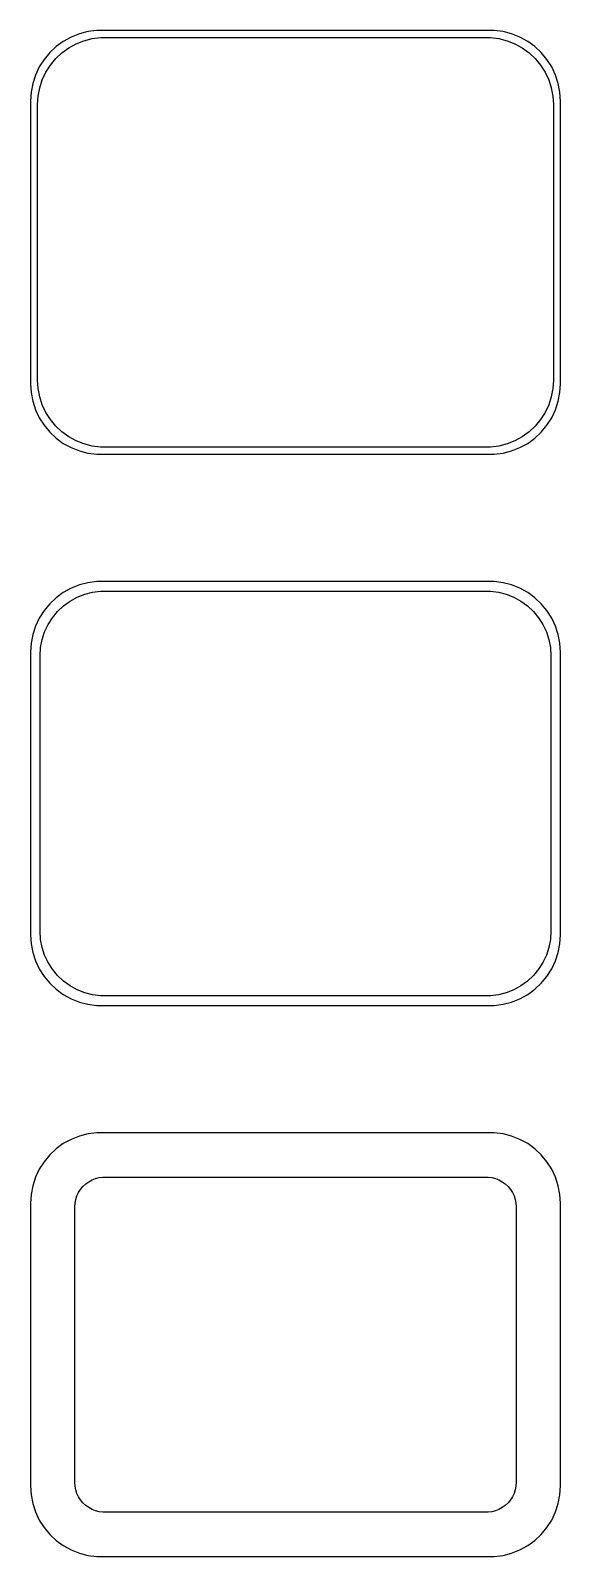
# Model space of a CAD drawing. Header units: metres. Extents: x -19 to 19, y 102 to 210.
import ezdxf

# ---------------------------------------------------------------- set-up
doc = ezdxf.new("R2010")
doc.units = ezdxf.units.M

msp = doc.modelspace()

# ---------------------------------------------------------------- linework, layer by layer
for p, q in [((-15.8789, 209.524), (-16.4291, 209.222)), ((-15.2951, 209.755), (-15.8789, 209.524)), ((-14.6869, 209.911), (-15.2951, 209.755)), ((-14.0639, 209.99), (-14.6869, 209.911)), ((-14.3901, 209.416), (-13.7982, 209.491)), ((14.0639, 209.99), (-14.0639, 209.99)), ((-13.7982, 209.491), (13.7982, 209.491)), ((13.7982, 209.491), (14.3901, 209.416)), ((14.6869, 209.911), (14.0639, 209.99)), ((15.2951, 209.755), (14.6869, 209.911)), ((15.8789, 209.524), (15.2951, 209.755)), ((16.4291, 209.222), (15.8789, 209.524)), ((-17.3948, 208.423), (-17.7951, 207.939)), ((-16.9371, 208.853), (-17.3948, 208.423)), ((-16.9626, 208.002), (-16.5278, 208.41)), ((-16.4291, 209.222), (-16.9371, 208.853)), ((-16.5278, 208.41), (-16.0452, 208.761)), ((-16.0452, 208.761), (-15.5224, 209.048)), ((-15.5224, 209.048), (-14.9678, 209.268)), ((-14.9678, 209.268), (-14.3901, 209.416)), ((14.3901, 209.416), (14.9678, 209.268)), ((14.9678, 209.268), (15.5224, 209.048)), ((15.5224, 209.048), (16.0452, 208.761)), ((16.0452, 208.761), (16.5278, 208.41)), ((16.9371, 208.853), (16.4291, 209.222)), ((16.5278, 208.41), (16.9626, 208.002)), ((17.3948, 208.423), (16.9371, 208.853)), ((17.7951, 207.939), (17.3948, 208.423)), ((-18.1315, 207.409), (-18.3989, 206.841)), ((-17.7951, 207.939), (-18.1315, 207.409)), ((-17.6624, 207.038), (-17.3428, 207.542)), ((-17.3428, 207.542), (-16.9626, 208.002)), ((16.9626, 208.002), (17.3428, 207.542)), ((17.3428, 207.542), (17.6624, 207.038)), ((18.1315, 207.409), (17.7951, 207.939)), ((18.3989, 206.841), (18.1315, 207.409)), ((-18.5929, 206.243), (-18.7106, 205.627)), ((-18.3989, 206.841), (-18.5929, 206.243)), ((-18.1008, 205.931), (-17.9164, 206.499)), ((-17.9164, 206.499), (-17.6624, 207.038)), ((17.6624, 207.038), (17.9164, 206.499)), ((17.9164, 206.499), (18.1008, 205.931)), ((18.5929, 206.243), (18.3989, 206.841)), ((18.7106, 205.627), (18.5929, 206.243)), ((-18.7106, 205.627), (-18.75, 205)), ((-18.25, 204.75), (-18.2125, 205.345)), ((-18.2125, 205.345), (-18.1008, 205.931)), ((18.1008, 205.931), (18.2125, 205.345)), ((18.2125, 205.345), (18.25, 204.75)), ((18.75, 205), (18.7106, 205.627)), ((-18.75, 205), (-18.75, 185)), ((-18.25, 185.25), (-18.25, 204.75)), ((18.25, 204.75), (18.25, 185.25)), ((18.75, 185), (18.75, 205)), ((-18.75, 185), (-18.7106, 184.373)), ((-18.2125, 184.655), (-18.25, 185.25)), ((-18.1008, 184.069), (-18.2125, 184.655)), ((18.2125, 184.655), (18.1008, 184.069)), ((18.25, 185.25), (18.2125, 184.655)), ((18.7106, 184.373), (18.75, 185)), ((-18.7106, 184.373), (-18.5929, 183.757)), ((-18.5929, 183.757), (-18.3989, 183.159)), ((-17.9164, 183.501), (-18.1008, 184.069)), ((18.1008, 184.069), (17.9164, 183.501)), ((18.3989, 183.159), (18.5929, 183.757)), ((18.5929, 183.757), (18.7106, 184.373)), ((-18.3989, 183.159), (-18.1315, 182.591)), ((-18.1315, 182.591), (-17.7951, 182.061)), ((-17.6624, 182.962), (-17.9164, 183.501)), ((-17.3428, 182.458), (-17.6624, 182.962)), ((17.6624, 182.962), (17.3428, 182.458)), ((17.9164, 183.501), (17.6624, 182.962)), ((17.7951, 182.061), (18.1315, 182.591)), ((18.1315, 182.591), (18.3989, 183.159)), ((-17.7951, 182.061), (-17.3948, 181.577)), ((-17.3948, 181.577), (-16.9371, 181.147)), ((-16.9626, 181.998), (-17.3428, 182.458)), ((-16.5278, 181.59), (-16.9626, 181.998)), ((-16.0452, 181.239), (-16.5278, 181.59)), ((16.5278, 181.59), (16.0452, 181.239)), ((16.9626, 181.998), (16.5278, 181.59)), ((16.9371, 181.147), (17.3948, 181.577)), ((17.3428, 182.458), (16.9626, 181.998)), ((17.3948, 181.577), (17.7951, 182.061)), ((-16.9371, 181.147), (-16.4291, 180.778)), ((-16.4291, 180.778), (-15.8789, 180.476)), ((-15.5224, 180.952), (-16.0452, 181.239)), ((-15.8789, 180.476), (-15.2951, 180.245)), ((-14.9678, 180.732), (-15.5224, 180.952)), ((-14.3901, 180.584), (-14.9678, 180.732)), ((-13.7982, 180.509), (-14.3901, 180.584)), ((13.7982, 180.509), (-13.7982, 180.509)), ((14.3901, 180.584), (13.7982, 180.509)), ((14.9678, 180.732), (14.3901, 180.584)), ((15.5224, 180.952), (14.9678, 180.732)), ((15.2951, 180.245), (15.8789, 180.476)), ((16.0452, 181.239), (15.5224, 180.952)), ((15.8789, 180.476), (16.4291, 180.778)), ((16.4291, 180.778), (16.9371, 181.147)), ((-15.2951, 180.245), (-14.6869, 180.089)), ((-14.6869, 180.089), (-14.0639, 180.01)), ((-14.0639, 180.01), (14.0639, 180.01)), ((14.0639, 180.01), (14.6869, 180.089)), ((14.6869, 180.089), (15.2951, 180.245)), ((-15.2951, 170.755), (-15.8789, 170.524)), ((-14.6869, 170.911), (-15.2951, 170.755)), ((-14.0639, 170.99), (-14.6869, 170.911)), ((14.0639, 170.99), (-14.0639, 170.99)), ((14.6869, 170.911), (14.0639, 170.99)), ((15.2951, 170.755), (14.6869, 170.911)), ((15.8789, 170.524), (15.2951, 170.755)), ((-16.9371, 169.853), (-17.3948, 169.423)), ((-16.4291, 170.222), (-16.9371, 169.853)), ((-15.8789, 170.524), (-16.4291, 170.222)), ((-16.4184, 169.278), (-15.9532, 169.616)), ((-15.9532, 169.616), (-15.4494, 169.893)), ((-15.4494, 169.893), (-14.9148, 170.104)), ((-14.9148, 170.104), (-14.3579, 170.247)), ((-14.3579, 170.247), (-13.7875, 170.319)), ((-13.7875, 170.319), (13.7875, 170.319)), ((13.7875, 170.319), (14.3579, 170.247)), ((14.3579, 170.247), (14.9148, 170.104)), ((14.9148, 170.104), (15.4494, 169.893)), ((15.4494, 169.893), (15.9532, 169.616)), ((16.4291, 170.222), (15.8789, 170.524)), ((15.9532, 169.616), (16.4184, 169.278)), ((16.9371, 169.853), (16.4291, 170.222)), ((17.3948, 169.423), (16.9371, 169.853)), ((-17.7951, 168.939), (-18.1315, 168.409)), ((-17.3948, 169.423), (-17.7951, 168.939)), ((-17.204, 168.441), (-16.8375, 168.884)), ((-16.8375, 168.884), (-16.4184, 169.278)), ((16.4184, 169.278), (16.8375, 168.884)), ((16.8375, 168.884), (17.204, 168.441)), ((17.7951, 168.939), (17.3948, 169.423)), ((18.1315, 168.409), (17.7951, 168.939)), ((-18.3989, 167.841), (-18.5929, 167.243)), ((-18.1315, 168.409), (-18.3989, 167.841)), ((-17.9346, 166.889), (-17.7569, 167.435)), ((-17.7569, 167.435), (-17.5121, 167.956)), ((-17.5121, 167.956), (-17.204, 168.441)), ((17.204, 168.441), (17.5121, 167.956)), ((17.5121, 167.956), (17.7569, 167.435)), ((17.7569, 167.435), (17.9346, 166.889)), ((18.3989, 167.841), (18.1315, 168.409)), ((18.5929, 167.243), (18.3989, 167.841)), ((-18.7106, 166.627), (-18.75, 166)), ((-18.5929, 167.243), (-18.7106, 166.627)), ((-18.0784, 165.75), (-18.0423, 166.324)), ((-18.0423, 166.324), (-17.9346, 166.889)), ((17.9346, 166.889), (18.0423, 166.324)), ((18.0423, 166.324), (18.0784, 165.75)), ((18.7106, 166.627), (18.5929, 167.243)), ((18.75, 166), (18.7106, 166.627)), ((-18.75, 166), (-18.75, 146)), ((-18.0784, 146.25), (-18.0784, 165.75)), ((18.0784, 165.75), (18.0784, 146.25)), ((18.75, 146), (18.75, 166)), ((-18.75, 146), (-18.7106, 145.373)), ((-18.0423, 145.676), (-18.0784, 146.25)), ((18.0784, 146.25), (18.0423, 145.676)), ((18.7106, 145.373), (18.75, 146)), ((-18.7106, 145.373), (-18.5929, 144.757)), ((-18.5929, 144.757), (-18.3989, 144.159)), ((-17.9346, 145.111), (-18.0423, 145.676)), ((-17.7569, 144.565), (-17.9346, 145.111)), ((17.9346, 145.111), (17.7569, 144.565)), ((18.0423, 145.676), (17.9346, 145.111)), ((18.3989, 144.159), (18.5929, 144.757)), ((18.5929, 144.757), (18.7106, 145.373)), ((-18.3989, 144.159), (-18.1315, 143.591)), ((-17.5121, 144.044), (-17.7569, 144.565)), ((-17.204, 143.559), (-17.5121, 144.044)), ((17.5121, 144.044), (17.204, 143.559)), ((17.7569, 144.565), (17.5121, 144.044)), ((18.1315, 143.591), (18.3989, 144.159)), ((-18.1315, 143.591), (-17.7951, 143.061)), ((-17.7951, 143.061), (-17.3948, 142.577)), ((-17.3948, 142.577), (-16.9371, 142.147)), ((-16.8375, 143.116), (-17.204, 143.559)), ((-16.4184, 142.722), (-16.8375, 143.116)), ((-15.9532, 142.384), (-16.4184, 142.722)), ((16.4184, 142.722), (15.9532, 142.384)), ((16.8375, 143.116), (16.4184, 142.722)), ((17.204, 143.559), (16.8375, 143.116)), ((16.9371, 142.147), (17.3948, 142.577)), ((17.3948, 142.577), (17.7951, 143.061)), ((17.7951, 143.061), (18.1315, 143.591)), ((-16.9371, 142.147), (-16.4291, 141.778)), ((-16.4291, 141.778), (-15.8789, 141.476)), ((-15.4494, 142.107), (-15.9532, 142.384)), ((-15.8789, 141.476), (-15.2951, 141.245)), ((-14.9148, 141.896), (-15.4494, 142.107)), ((-14.3579, 141.753), (-14.9148, 141.896)), ((-13.7875, 141.681), (-14.3579, 141.753)), ((13.7875, 141.681), (-13.7875, 141.681)), ((14.3579, 141.753), (13.7875, 141.681)), ((14.9148, 141.896), (14.3579, 141.753)), ((15.4494, 142.107), (14.9148, 141.896)), ((15.2951, 141.245), (15.8789, 141.476)), ((15.9532, 142.384), (15.4494, 142.107)), ((15.8789, 141.476), (16.4291, 141.778)), ((16.4291, 141.778), (16.9371, 142.147)), ((-15.2951, 141.245), (-14.6869, 141.089)), ((-14.6869, 141.089), (-14.0639, 141.01)), ((-14.0639, 141.01), (14.0639, 141.01)), ((14.0639, 141.01), (14.6869, 141.089)), ((14.6869, 141.089), (15.2951, 141.245)), ((-15.2951, 131.755), (-15.8789, 131.524)), ((-14.6869, 131.911), (-15.2951, 131.755)), ((-14.0639, 131.99), (-14.6869, 131.911)), ((14.0639, 131.99), (-14.0639, 131.99)), ((14.6869, 131.911), (14.0639, 131.99)), ((15.2951, 131.755), (14.6869, 131.911)), ((15.8789, 131.524), (15.2951, 131.755)), ((-16.9371, 130.853), (-17.3948, 130.423)), ((-16.4291, 131.222), (-16.9371, 130.853)), ((-15.8789, 131.524), (-16.4291, 131.222)), ((16.4291, 131.222), (15.8789, 131.524)), ((16.9371, 130.853), (16.4291, 131.222)), ((17.3948, 130.423), (16.9371, 130.853)), ((-17.7951, 129.939), (-18.1315, 129.409)), ((-17.3948, 130.423), (-17.7951, 129.939)), ((17.7951, 129.939), (17.3948, 130.423)), ((18.1315, 129.409), (17.7951, 129.939)), ((-18.3989, 128.841), (-18.5929, 128.243)), ((-18.1315, 129.409), (-18.3989, 128.841)), ((-14.8447, 128.375), (-14.6304, 128.531)), ((-14.6304, 128.531), (-14.3982, 128.659)), ((-14.3982, 128.659), (-14.1519, 128.756)), ((-14.1519, 128.756), (-13.8953, 128.822)), ((-13.8953, 128.822), (-13.6325, 128.855)), ((-13.6325, 128.855), (13.6325, 128.855)), ((13.6325, 128.855), (13.8953, 128.822)), ((13.8953, 128.822), (14.1519, 128.756)), ((14.1519, 128.756), (14.3982, 128.659)), ((14.3982, 128.659), (14.6304, 128.531)), ((14.6304, 128.531), (14.8447, 128.375)), ((18.3989, 128.841), (18.1315, 129.409)), ((18.5929, 128.243), (18.3989, 128.841)), ((-18.7106, 127.627), (-18.75, 127)), ((-18.5929, 128.243), (-18.7106, 127.627)), ((-15.5434, 127.275), (-15.4615, 127.527)), ((-15.4615, 127.527), (-15.3487, 127.766)), ((-15.3487, 127.766), (-15.2067, 127.99)), ((-15.2067, 127.99), (-15.0378, 128.194)), ((-15.0378, 128.194), (-14.8447, 128.375)), ((14.8447, 128.375), (15.0378, 128.194)), ((15.0378, 128.194), (15.2067, 127.99)), ((15.2067, 127.99), (15.3487, 127.766)), ((15.3487, 127.766), (15.4615, 127.527)), ((15.4615, 127.527), (15.5434, 127.275)), ((18.7106, 127.627), (18.5929, 128.243)), ((18.75, 127), (18.7106, 127.627)), ((-18.75, 127), (-18.75, 107)), ((-15.6096, 126.75), (-15.593, 127.014)), ((-15.6096, 107.25), (-15.6096, 126.75)), ((-15.593, 127.014), (-15.5434, 127.275)), ((15.5434, 127.275), (15.593, 127.014)), ((15.593, 127.014), (15.6096, 126.75)), ((15.6096, 126.75), (15.6096, 107.25)), ((18.75, 107), (18.75, 127)), ((-18.75, 107), (-18.7106, 106.373)), ((-15.593, 106.986), (-15.6096, 107.25)), ((-15.5434, 106.725), (-15.593, 106.986)), ((15.593, 106.986), (15.5434, 106.725)), ((15.6096, 107.25), (15.593, 106.986)), ((18.7106, 106.373), (18.75, 107)), ((-18.7106, 106.373), (-18.5929, 105.757)), ((-15.4615, 106.473), (-15.5434, 106.725)), ((-15.3487, 106.234), (-15.4615, 106.473)), ((-15.2067, 106.01), (-15.3487, 106.234)), ((-15.0378, 105.806), (-15.2067, 106.01)), ((15.2067, 106.01), (15.0378, 105.806)), ((15.3487, 106.234), (15.2067, 106.01)), ((15.4615, 106.473), (15.3487, 106.234)), ((15.5434, 106.725), (15.4615, 106.473)), ((18.5929, 105.757), (18.7106, 106.373)), ((-18.5929, 105.757), (-18.3989, 105.159)), ((-18.3989, 105.159), (-18.1315, 104.591)), ((-14.8447, 105.625), (-15.0378, 105.806)), ((-14.6304, 105.469), (-14.8447, 105.625)), ((-14.3982, 105.341), (-14.6304, 105.469)), ((-14.1519, 105.244), (-14.3982, 105.341)), ((-13.8953, 105.178), (-14.1519, 105.244)), ((-13.6325, 105.145), (-13.8953, 105.178)), ((13.6325, 105.145), (-13.6325, 105.145)), ((13.8953, 105.178), (13.6325, 105.145)), ((14.1519, 105.244), (13.8953, 105.178)), ((14.3982, 105.341), (14.1519, 105.244)), ((14.6304, 105.469), (14.3982, 105.341)), ((14.8447, 105.625), (14.6304, 105.469)), ((15.0378, 105.806), (14.8447, 105.625)), ((18.1315, 104.591), (18.3989, 105.159)), ((18.3989, 105.159), (18.5929, 105.757)), ((-18.1315, 104.591), (-17.7951, 104.061)), ((-17.7951, 104.061), (-17.3948, 103.577)), ((17.3948, 103.577), (17.7951, 104.061)), ((17.7951, 104.061), (18.1315, 104.591)), ((-17.3948, 103.577), (-16.9371, 103.147)), ((-16.9371, 103.147), (-16.4291, 102.778)), ((-16.4291, 102.778), (-15.8789, 102.476)), ((15.8789, 102.476), (16.4291, 102.778)), ((16.4291, 102.778), (16.9371, 103.147)), ((16.9371, 103.147), (17.3948, 103.577)), ((-15.8789, 102.476), (-15.2951, 102.245)), ((-15.2951, 102.245), (-14.6869, 102.089)), ((-14.6869, 102.089), (-14.0639, 102.01)), ((-14.0639, 102.01), (14.0639, 102.01)), ((14.0639, 102.01), (14.6869, 102.089)), ((14.6869, 102.089), (15.2951, 102.245)), ((15.2951, 102.245), (15.8789, 102.476))]:
    msp.add_line(p, q)

doc.saveas('drawing.dxf')
